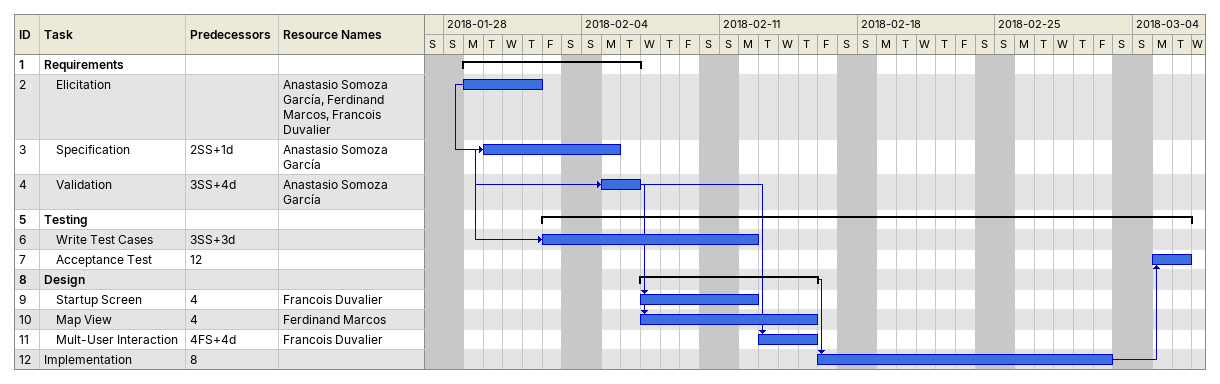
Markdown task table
| ID | Level | Task | Start | Finish | Predecessors | Resources |
|---|---|---|---|---|---|---|
| 1 | 1 | **Requirements** | 2018-01-29 | 2018-02-06 |  |  |
| 2 | 2 | Elicitation | 2018-01-29 | 2018-02-01 |  | Anastasio Somoza García, Ferdinand Marcos, Francois Duvalier |
| 3 | 2 | Specification | 2018-01-30 | 2018-02-05 | 2SS+1d | Anastasio Somoza García |
| 4 | 2 | Validation | 2018-02-05 | 2018-02-06 | 3SS+4d | Anastasio Somoza García |
| 5 | 1 | **Testing** | 2018-02-02 | 2018-03-06 |  |  |
| 6 | 2 | Write Test Cases | 2018-02-02 | 2018-02-12 | 3SS+3d |  |
| 7 | 2 | Acceptance Test | 2018-03-05 | 2018-03-06 | 12 |  |
| 8 | 1 | **Design** | 2018-02-07 | 2018-02-15 |  |  |
| 9 | 2 | Startup Screen | 2018-02-07 | 2018-02-12 | 4 | Francois Duvalier |
| 10 | 2 | Map View | 2018-02-07 | 2018-02-15 | 4 | Ferdinand Marcos |
| 11 | 2 | Mult-User Interaction | 2018-02-13 | 2018-02-15 | 4FS+4d | Francois Duvalier |
| 12 | 1 | Implementation | 2018-02-16 | 2018-03-02 | 8 |  |
